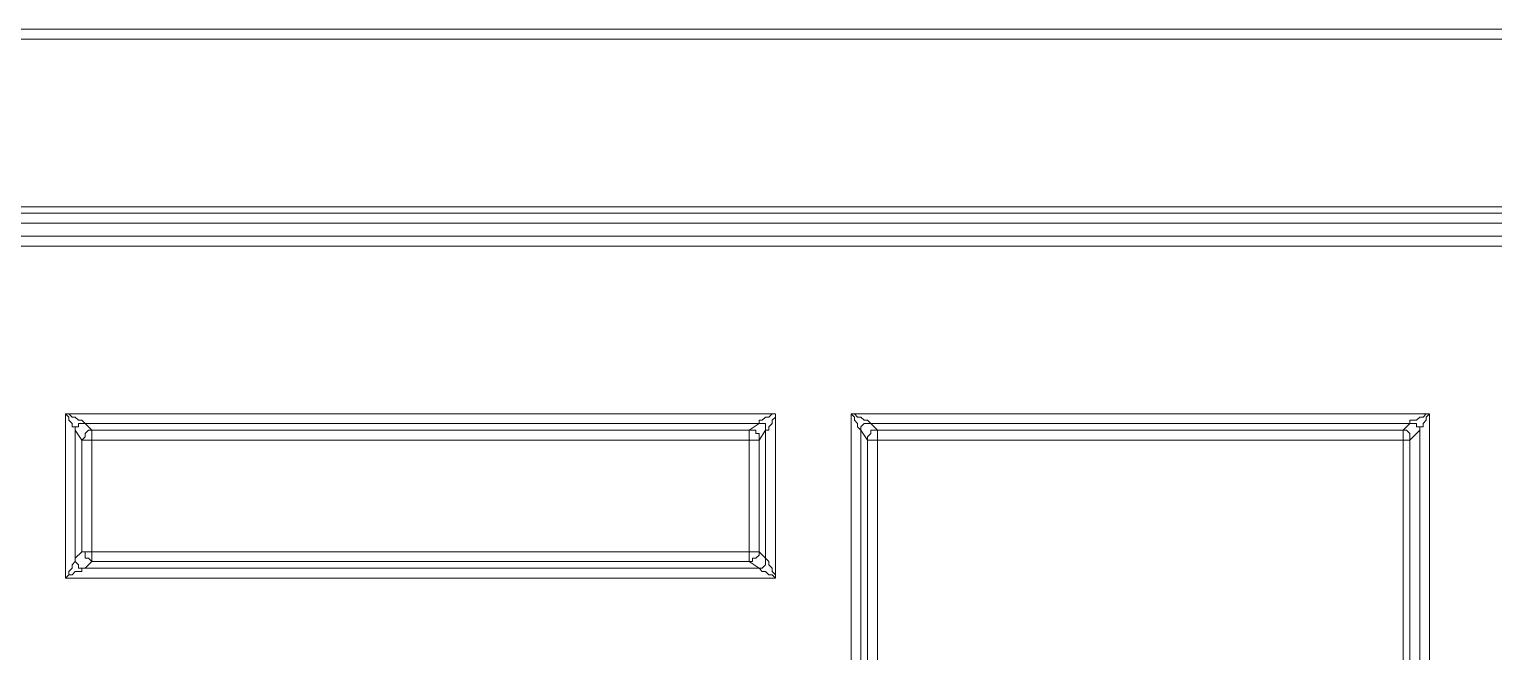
# Model space of a CAD drawing. Header units: centimetres. Extents: x -12.2 to 12.2, y -6.1 to 6.1.
# Drawn here: x -10.295 to -8.723, y 5.444 to 6.112 of the extents above; entities that cross this region are included whole.
import ezdxf

# ---------------------------------------------------------------- set-up
doc = ezdxf.new("R2010")
doc.units = ezdxf.units.CM
doc.header["$MEASUREMENT"] = 0
doc.layers.add('Camada 1', color=7, linetype='Continuous')

msp = doc.modelspace()

# ---------------------------------------------------------------- linework, layer by layer
at = {"layer": 'Camada 1', "lineweight": 9}
for points in [[(-11.86456, 6.1118), (-11.86456, 6.1118), (-3.94117, 6.1118), (-3.94117, 6.1118)], [(-3.94117, 6.10122), (-3.94117, 6.10122), (-11.86456, 6.10122), (-11.86456, 6.10122)], [(-11.86456, 5.9213), (-11.86456, 5.9213), (-3.94117, 5.9213), (-3.94117, 5.9213)], [(-3.94117, 5.91424), (-3.94117, 5.91424), (-11.86456, 5.91424), (-11.86456, 5.91424)], [(-11.86456, 5.90366), (-11.86456, 5.90366), (-3.94117, 5.90366), (-3.94117, 5.90366)], [(-11.83281, 5.88955), (-11.83281, 5.88955), (-3.97292, 5.88955), (-3.97292, 5.88955)], [(-3.97292, 5.87897), (-3.97292, 5.87897), (-11.83281, 5.87897), (-11.83281, 5.87897)], [(-10.2559, 5.69905), (-10.2559, 5.69905), (-9.4939, 5.69905), (-9.4939, 5.69905)], [(-10.2559, 5.52266), (-10.2559, 5.52266), (-10.2559, 5.69905), (-10.2559, 5.69905)], [(-9.4939, 5.69905), (-9.4939, 5.69905), (-9.4939, 5.52266), (-9.4939, 5.52266)], [(-9.41276, 5.69905), (-9.41276, 5.69905), (-8.79187, 5.69905), (-8.79187, 5.69905)], [(-9.41276, 4.49608), (-9.41276, 4.49608), (-9.41276, 5.69905), (-9.41276, 5.69905)], [(-8.79187, 5.69905), (-8.79187, 5.69905), (-8.79187, 4.49608), (-8.79187, 4.49608)], [(-10.24531, 5.68141), (-10.24531, 5.68141), (-10.24531, 5.54383), (-10.24531, 5.54383)], [(-10.23826, 5.67083), (-10.23826, 5.67083), (-10.24531, 5.68141), (-10.24531, 5.68141)], [(-9.51154, 5.68847), (-9.51154, 5.68847), (-10.23473, 5.68847), (-10.23473, 5.68847)], [(-10.23473, 5.68847), (-10.23473, 5.68847), (-10.22767, 5.68141), (-10.22767, 5.68141)], [(-10.22767, 5.68141), (-10.22767, 5.68141), (-9.52212, 5.68141), (-9.52212, 5.68141)], [(-9.52212, 5.68141), (-9.52212, 5.68141), (-9.51154, 5.68847), (-9.51154, 5.68847)], [(-9.50448, 5.68141), (-9.50448, 5.68141), (-9.51154, 5.67083), (-9.51154, 5.67083)], [(-9.50448, 5.54383), (-9.50448, 5.54383), (-9.50448, 5.68141), (-9.50448, 5.68141)], [(-9.40217, 5.68141), (-9.40217, 5.68141), (-9.40217, 4.51372), (-9.40217, 4.51372)], [(-9.39512, 5.67083), (-9.39512, 5.67083), (-9.40217, 5.68141), (-9.40217, 5.68141)], [(-8.81304, 5.68847), (-8.81304, 5.68847), (-9.39159, 5.68847), (-9.39159, 5.68847)], [(-9.39159, 5.68847), (-9.39159, 5.68847), (-9.38454, 5.68141), (-9.38454, 5.68141)], [(-9.38454, 5.68141), (-9.38454, 5.68141), (-8.82009, 5.68141), (-8.82009, 5.68141)], [(-8.82009, 5.68141), (-8.82009, 5.68141), (-8.81304, 5.68847), (-8.81304, 5.68847)], [(-8.80245, 5.68141), (-8.80245, 5.68141), (-8.81304, 5.67083), (-8.81304, 5.67083)], [(-8.80245, 4.51372), (-8.80245, 4.51372), (-8.80245, 5.68141), (-8.80245, 5.68141)], [(-10.23826, 5.55088), (-10.23826, 5.55088), (-10.23826, 5.67083), (-10.23826, 5.67083)], [(-10.22767, 5.67083), (-10.22767, 5.67083), (-10.22767, 5.55088), (-10.22767, 5.55088)], [(-9.52212, 5.67083), (-9.52212, 5.67083), (-10.22767, 5.67083), (-10.22767, 5.67083)], [(-9.52212, 5.55088), (-9.52212, 5.55088), (-9.52212, 5.67083), (-9.52212, 5.67083)], [(-9.51154, 5.67083), (-9.51154, 5.67083), (-9.51154, 5.55088), (-9.51154, 5.55088)], [(-9.39512, 4.5243), (-9.39512, 4.5243), (-9.39512, 5.67083), (-9.39512, 5.67083)], [(-9.38454, 5.67083), (-9.38454, 5.67083), (-9.38454, 4.5243), (-9.38454, 4.5243)], [(-8.82009, 5.67083), (-8.82009, 5.67083), (-9.38454, 5.67083), (-9.38454, 5.67083)], [(-8.82009, 4.5243), (-8.82009, 4.5243), (-8.82009, 5.67083), (-8.82009, 5.67083)], [(-8.81304, 5.67083), (-8.81304, 5.67083), (-8.81304, 4.5243), (-8.81304, 4.5243)], [(-10.24531, 5.54383), (-10.24531, 5.54383), (-10.23826, 5.55088), (-10.23826, 5.55088)], [(-10.22767, 5.55088), (-10.22767, 5.55088), (-9.52212, 5.55088), (-9.52212, 5.55088)], [(-9.51154, 5.55088), (-9.51154, 5.55088), (-9.50448, 5.54383), (-9.50448, 5.54383)], [(-10.22767, 5.5403), (-10.22767, 5.5403), (-10.23473, 5.53324), (-10.23473, 5.53324)], [(-10.23473, 5.53324), (-10.23473, 5.53324), (-9.51154, 5.53324), (-9.51154, 5.53324)], [(-9.52212, 5.5403), (-9.52212, 5.5403), (-10.22767, 5.5403), (-10.22767, 5.5403)], [(-9.51154, 5.53324), (-9.51154, 5.53324), (-9.52212, 5.5403), (-9.52212, 5.5403)], [(-9.4939, 5.52266), (-9.4939, 5.52266), (-10.2559, 5.52266), (-10.2559, 5.52266)]]:
    msp.add_open_spline(points, degree=3, dxfattribs=at)
for points, knots in [([(-10.24531, 5.68141), (-10.24531, 5.68141), (-10.24531, 5.68141), (-10.24531, 5.68141), (-10.24531, 5.68141), (-10.24531, 5.68494), (-10.24531, 5.68494), (-10.24531, 5.68494), (-10.24884, 5.68494), (-10.24884, 5.68494), (-10.24884, 5.68494), (-10.24884, 5.68847), (-10.24884, 5.68847), (-10.24884, 5.68847), (-10.25237, 5.69199), (-10.25237, 5.69199), (-10.25237, 5.69199), (-10.25237, 5.69552), (-10.25237, 5.69552), (-10.25237, 5.69552), (-10.2559, 5.69905), (-10.2559, 5.69905)], [0, 0, 0, 0, 0.1428571, 0.1428571, 0.1428571, 0.2857143, 0.2857143, 0.2857143, 0.4285714, 0.4285714, 0.4285714, 0.5714286, 0.5714286, 0.5714286, 0.7142857, 0.7142857, 0.7142857, 0.8571429, 0.8571429, 0.8571429, 1, 1, 1, 1]), ([(-10.2559, 5.69905), (-10.2559, 5.69905), (-10.25237, 5.69905), (-10.25237, 5.69905), (-10.25237, 5.69905), (-10.24884, 5.69552), (-10.24884, 5.69552), (-10.24884, 5.69552), (-10.24531, 5.69552), (-10.24531, 5.69552), (-10.24531, 5.69552), (-10.24179, 5.69199), (-10.24179, 5.69199), (-10.24179, 5.69199), (-10.23826, 5.69199), (-10.23826, 5.69199), (-10.23826, 5.69199), (-10.23473, 5.68847), (-10.23473, 5.68847)], [0, 0, 0, 0, 0.1666667, 0.1666667, 0.1666667, 0.3333333, 0.3333333, 0.3333333, 0.5, 0.5, 0.5, 0.6666667, 0.6666667, 0.6666667, 0.8333333, 0.8333333, 0.8333333, 1, 1, 1, 1]), ([(-9.51154, 5.68847), (-9.51154, 5.68847), (-9.51154, 5.68847), (-9.51154, 5.68847), (-9.51154, 5.68847), (-9.51154, 5.69199), (-9.51154, 5.69199), (-9.51154, 5.69199), (-9.50801, 5.69199), (-9.50801, 5.69199), (-9.50801, 5.69199), (-9.50448, 5.69552), (-9.50448, 5.69552), (-9.50448, 5.69552), (-9.50095, 5.69552), (-9.50095, 5.69552), (-9.50095, 5.69552), (-9.49742, 5.69905), (-9.49742, 5.69905), (-9.49742, 5.69905), (-9.4939, 5.69905), (-9.4939, 5.69905)], [0, 0, 0, 0, 0.1428571, 0.1428571, 0.1428571, 0.2857143, 0.2857143, 0.2857143, 0.4285714, 0.4285714, 0.4285714, 0.5714286, 0.5714286, 0.5714286, 0.7142857, 0.7142857, 0.7142857, 0.8571429, 0.8571429, 0.8571429, 1, 1, 1, 1]), ([(-9.4939, 5.69905), (-9.4939, 5.69905), (-9.4939, 5.69552), (-9.4939, 5.69552), (-9.4939, 5.69552), (-9.49742, 5.69199), (-9.49742, 5.69199), (-9.49742, 5.69199), (-9.49742, 5.68847), (-9.49742, 5.68847), (-9.49742, 5.68847), (-9.50095, 5.68494), (-9.50095, 5.68494), (-9.50095, 5.68494), (-9.50095, 5.68141), (-9.50095, 5.68141), (-9.50095, 5.68141), (-9.50448, 5.68141), (-9.50448, 5.68141)], [0, 0, 0, 0, 0.1666667, 0.1666667, 0.1666667, 0.3333333, 0.3333333, 0.3333333, 0.5, 0.5, 0.5, 0.6666667, 0.6666667, 0.6666667, 0.8333333, 0.8333333, 0.8333333, 1, 1, 1, 1]), ([(-9.40217, 5.68141), (-9.40217, 5.68141), (-9.40217, 5.68141), (-9.40217, 5.68141), (-9.40217, 5.68141), (-9.4057, 5.68494), (-9.4057, 5.68494), (-9.4057, 5.68494), (-9.4057, 5.68847), (-9.4057, 5.68847), (-9.4057, 5.68847), (-9.40923, 5.69199), (-9.40923, 5.69199), (-9.40923, 5.69199), (-9.40923, 5.69552), (-9.40923, 5.69552), (-9.40923, 5.69552), (-9.41276, 5.69905), (-9.41276, 5.69905)], [0, 0, 0, 0, 0.1666667, 0.1666667, 0.1666667, 0.3333333, 0.3333333, 0.3333333, 0.5, 0.5, 0.5, 0.6666667, 0.6666667, 0.6666667, 0.8333333, 0.8333333, 0.8333333, 1, 1, 1, 1]), ([(-9.41276, 5.69905), (-9.41276, 5.69905), (-9.40923, 5.69905), (-9.40923, 5.69905), (-9.40923, 5.69905), (-9.4057, 5.69552), (-9.4057, 5.69552), (-9.4057, 5.69552), (-9.40217, 5.69552), (-9.40217, 5.69552), (-9.40217, 5.69552), (-9.39865, 5.69199), (-9.39865, 5.69199), (-9.39865, 5.69199), (-9.39512, 5.69199), (-9.39512, 5.69199), (-9.39512, 5.69199), (-9.39159, 5.68847), (-9.39159, 5.68847)], [0, 0, 0, 0, 0.1666667, 0.1666667, 0.1666667, 0.3333333, 0.3333333, 0.3333333, 0.5, 0.5, 0.5, 0.6666667, 0.6666667, 0.6666667, 0.8333333, 0.8333333, 0.8333333, 1, 1, 1, 1]), ([(-8.81304, 5.68847), (-8.81304, 5.68847), (-8.81304, 5.68847), (-8.81304, 5.68847), (-8.81304, 5.68847), (-8.81304, 5.69199), (-8.81304, 5.69199), (-8.81304, 5.69199), (-8.80951, 5.69199), (-8.80951, 5.69199), (-8.80951, 5.69199), (-8.80598, 5.69199), (-8.80598, 5.69199), (-8.80598, 5.69199), (-8.80245, 5.69552), (-8.80245, 5.69552), (-8.80245, 5.69552), (-8.79892, 5.69552), (-8.79892, 5.69552), (-8.79892, 5.69552), (-8.7954, 5.69905), (-8.7954, 5.69905), (-8.7954, 5.69905), (-8.79187, 5.69905), (-8.79187, 5.69905)], [0, 0, 0, 0, 0.125, 0.125, 0.125, 0.25, 0.25, 0.25, 0.375, 0.375, 0.375, 0.5, 0.5, 0.5, 0.625, 0.625, 0.625, 0.75, 0.75, 0.75, 0.875, 0.875, 0.875, 1, 1, 1, 1]), ([(-8.79187, 5.69905), (-8.79187, 5.69905), (-8.7954, 5.69552), (-8.7954, 5.69552), (-8.7954, 5.69552), (-8.7954, 5.69199), (-8.7954, 5.69199), (-8.7954, 5.69199), (-8.79892, 5.68847), (-8.79892, 5.68847), (-8.79892, 5.68847), (-8.79892, 5.68494), (-8.79892, 5.68494), (-8.79892, 5.68494), (-8.80245, 5.68494), (-8.80245, 5.68494), (-8.80245, 5.68494), (-8.80245, 5.68141), (-8.80245, 5.68141)], [0, 0, 0, 0, 0.1666667, 0.1666667, 0.1666667, 0.3333333, 0.3333333, 0.3333333, 0.5, 0.5, 0.5, 0.6666667, 0.6666667, 0.6666667, 0.8333333, 0.8333333, 0.8333333, 1, 1, 1, 1]), ([(-10.24531, 5.68141), (-10.24531, 5.68141), (-10.24531, 5.68141), (-10.24531, 5.68141), (-10.24531, 5.68141), (-10.24531, 5.68494), (-10.24531, 5.68494), (-10.24531, 5.68494), (-10.24179, 5.68494), (-10.24179, 5.68494), (-10.24179, 5.68494), (-10.24179, 5.68847), (-10.24179, 5.68847), (-10.24179, 5.68847), (-10.23826, 5.68847), (-10.23826, 5.68847), (-10.23826, 5.68847), (-10.23473, 5.68847), (-10.23473, 5.68847)], [0, 0, 0, 0, 0.1666667, 0.1666667, 0.1666667, 0.3333333, 0.3333333, 0.3333333, 0.5, 0.5, 0.5, 0.6666667, 0.6666667, 0.6666667, 0.8333333, 0.8333333, 0.8333333, 1, 1, 1, 1]), ([(-10.23826, 5.67083), (-10.23826, 5.67083), (-10.23473, 5.67436), (-10.23473, 5.67436), (-10.23473, 5.67436), (-10.23473, 5.67788), (-10.23473, 5.67788), (-10.23473, 5.67788), (-10.2312, 5.68141), (-10.2312, 5.68141), (-10.2312, 5.68141), (-10.22767, 5.68141), (-10.22767, 5.68141)], [0, 0, 0, 0, 0.25, 0.25, 0.25, 0.5, 0.5, 0.5, 0.75, 0.75, 0.75, 1, 1, 1, 1]), ([(-10.22767, 5.67083), (-10.22767, 5.67083), (-10.22767, 5.67436), (-10.22767, 5.67436), (-10.22767, 5.67436), (-10.22767, 5.67788), (-10.22767, 5.67788), (-10.22767, 5.67788), (-10.22767, 5.68141), (-10.22767, 5.68141)], [0, 0, 0, 0, 0.3333333, 0.3333333, 0.3333333, 0.6666667, 0.6666667, 0.6666667, 1, 1, 1, 1]), ([(-9.51154, 5.67083), (-9.51154, 5.67083), (-9.51154, 5.67436), (-9.51154, 5.67436), (-9.51154, 5.67436), (-9.51154, 5.67788), (-9.51154, 5.67788), (-9.51154, 5.67788), (-9.51506, 5.67788), (-9.51506, 5.67788), (-9.51506, 5.67788), (-9.51506, 5.68141), (-9.51506, 5.68141), (-9.51506, 5.68141), (-9.51859, 5.68141), (-9.51859, 5.68141), (-9.51859, 5.68141), (-9.52212, 5.68141), (-9.52212, 5.68141)], [0, 0, 0, 0, 0.1666667, 0.1666667, 0.1666667, 0.3333333, 0.3333333, 0.3333333, 0.5, 0.5, 0.5, 0.6666667, 0.6666667, 0.6666667, 0.8333333, 0.8333333, 0.8333333, 1, 1, 1, 1]), ([(-9.52212, 5.67083), (-9.52212, 5.67083), (-9.52212, 5.67436), (-9.52212, 5.67436), (-9.52212, 5.67436), (-9.52212, 5.67788), (-9.52212, 5.67788), (-9.52212, 5.67788), (-9.52212, 5.68141), (-9.52212, 5.68141)], [0, 0, 0, 0, 0.3333333, 0.3333333, 0.3333333, 0.6666667, 0.6666667, 0.6666667, 1, 1, 1, 1]), ([(-9.50448, 5.68141), (-9.50448, 5.68141), (-9.50448, 5.68141), (-9.50448, 5.68141), (-9.50448, 5.68141), (-9.50448, 5.68494), (-9.50448, 5.68494), (-9.50448, 5.68494), (-9.50448, 5.68847), (-9.50448, 5.68847), (-9.50448, 5.68847), (-9.50801, 5.68847), (-9.50801, 5.68847), (-9.50801, 5.68847), (-9.51154, 5.68847), (-9.51154, 5.68847)], [0, 0, 0, 0, 0.2, 0.2, 0.2, 0.4, 0.4, 0.4, 0.6, 0.6, 0.6, 0.8, 0.8, 0.8, 1, 1, 1, 1]), ([(-9.40217, 5.68141), (-9.40217, 5.68141), (-9.40217, 5.68141), (-9.40217, 5.68141), (-9.40217, 5.68141), (-9.40217, 5.68494), (-9.40217, 5.68494), (-9.40217, 5.68494), (-9.39865, 5.68847), (-9.39865, 5.68847), (-9.39865, 5.68847), (-9.39512, 5.68847), (-9.39512, 5.68847), (-9.39512, 5.68847), (-9.39159, 5.68847), (-9.39159, 5.68847)], [0, 0, 0, 0, 0.2, 0.2, 0.2, 0.4, 0.4, 0.4, 0.6, 0.6, 0.6, 0.8, 0.8, 0.8, 1, 1, 1, 1]), ([(-9.39512, 5.67083), (-9.39512, 5.67083), (-9.39512, 5.67436), (-9.39512, 5.67436), (-9.39512, 5.67436), (-9.39159, 5.67788), (-9.39159, 5.67788), (-9.39159, 5.67788), (-9.39159, 5.68141), (-9.39159, 5.68141), (-9.39159, 5.68141), (-9.38806, 5.68141), (-9.38806, 5.68141), (-9.38806, 5.68141), (-9.38454, 5.68141), (-9.38454, 5.68141)], [0, 0, 0, 0, 0.2, 0.2, 0.2, 0.4, 0.4, 0.4, 0.6, 0.6, 0.6, 0.8, 0.8, 0.8, 1, 1, 1, 1]), ([(-9.38454, 5.67083), (-9.38454, 5.67083), (-9.38454, 5.67436), (-9.38454, 5.67436), (-9.38454, 5.67436), (-9.38454, 5.67788), (-9.38454, 5.67788), (-9.38454, 5.67788), (-9.38454, 5.68141), (-9.38454, 5.68141)], [0, 0, 0, 0, 0.3333333, 0.3333333, 0.3333333, 0.6666667, 0.6666667, 0.6666667, 1, 1, 1, 1]), ([(-8.81304, 5.67083), (-8.81304, 5.67083), (-8.81304, 5.67436), (-8.81304, 5.67436), (-8.81304, 5.67436), (-8.81304, 5.67788), (-8.81304, 5.67788), (-8.81304, 5.67788), (-8.81656, 5.68141), (-8.81656, 5.68141), (-8.81656, 5.68141), (-8.82009, 5.68141), (-8.82009, 5.68141)], [0, 0, 0, 0, 0.25, 0.25, 0.25, 0.5, 0.5, 0.5, 0.75, 0.75, 0.75, 1, 1, 1, 1]), ([(-8.82009, 5.67083), (-8.82009, 5.67083), (-8.82009, 5.67436), (-8.82009, 5.67436), (-8.82009, 5.67436), (-8.82009, 5.67788), (-8.82009, 5.67788), (-8.82009, 5.67788), (-8.82009, 5.68141), (-8.82009, 5.68141)], [0, 0, 0, 0, 0.3333333, 0.3333333, 0.3333333, 0.6666667, 0.6666667, 0.6666667, 1, 1, 1, 1]), ([(-8.80245, 5.68141), (-8.80245, 5.68141), (-8.80245, 5.68141), (-8.80245, 5.68141), (-8.80245, 5.68141), (-8.80245, 5.68494), (-8.80245, 5.68494), (-8.80245, 5.68494), (-8.80598, 5.68494), (-8.80598, 5.68494), (-8.80598, 5.68494), (-8.80598, 5.68847), (-8.80598, 5.68847), (-8.80598, 5.68847), (-8.80951, 5.68847), (-8.80951, 5.68847), (-8.80951, 5.68847), (-8.81304, 5.68847), (-8.81304, 5.68847)], [0, 0, 0, 0, 0.1666667, 0.1666667, 0.1666667, 0.3333333, 0.3333333, 0.3333333, 0.5, 0.5, 0.5, 0.6666667, 0.6666667, 0.6666667, 0.8333333, 0.8333333, 0.8333333, 1, 1, 1, 1]), ([(-10.23826, 5.67083), (-10.23826, 5.67083), (-10.23473, 5.67083), (-10.23473, 5.67083), (-10.23473, 5.67083), (-10.2312, 5.67083), (-10.2312, 5.67083), (-10.2312, 5.67083), (-10.22767, 5.67083), (-10.22767, 5.67083)], [0, 0, 0, 0, 0.3333333, 0.3333333, 0.3333333, 0.6666667, 0.6666667, 0.6666667, 1, 1, 1, 1]), ([(-9.52212, 5.67083), (-9.52212, 5.67083), (-9.51859, 5.67083), (-9.51859, 5.67083), (-9.51859, 5.67083), (-9.51506, 5.67083), (-9.51506, 5.67083), (-9.51506, 5.67083), (-9.51154, 5.67083), (-9.51154, 5.67083)], [0, 0, 0, 0, 0.3333333, 0.3333333, 0.3333333, 0.6666667, 0.6666667, 0.6666667, 1, 1, 1, 1]), ([(-9.39512, 5.67083), (-9.39512, 5.67083), (-9.39512, 5.67083), (-9.39512, 5.67083), (-9.39512, 5.67083), (-9.39159, 5.67083), (-9.39159, 5.67083), (-9.39159, 5.67083), (-9.38806, 5.67083), (-9.38806, 5.67083), (-9.38806, 5.67083), (-9.38454, 5.67083), (-9.38454, 5.67083)], [0, 0, 0, 0, 0.25, 0.25, 0.25, 0.5, 0.5, 0.5, 0.75, 0.75, 0.75, 1, 1, 1, 1]), ([(-8.82009, 5.67083), (-8.82009, 5.67083), (-8.82009, 5.67083), (-8.82009, 5.67083), (-8.82009, 5.67083), (-8.81656, 5.67083), (-8.81656, 5.67083), (-8.81656, 5.67083), (-8.81304, 5.67083), (-8.81304, 5.67083)], [0, 0, 0, 0, 0.3333333, 0.3333333, 0.3333333, 0.6666667, 0.6666667, 0.6666667, 1, 1, 1, 1]), ([(-10.23826, 5.55088), (-10.23826, 5.55088), (-10.23473, 5.55088), (-10.23473, 5.55088), (-10.23473, 5.55088), (-10.23473, 5.54736), (-10.23473, 5.54736), (-10.23473, 5.54736), (-10.23473, 5.54383), (-10.23473, 5.54383), (-10.23473, 5.54383), (-10.2312, 5.54383), (-10.2312, 5.54383), (-10.2312, 5.54383), (-10.22767, 5.5403), (-10.22767, 5.5403)], [0, 0, 0, 0, 0.2, 0.2, 0.2, 0.4, 0.4, 0.4, 0.6, 0.6, 0.6, 0.8, 0.8, 0.8, 1, 1, 1, 1]), ([(-10.23826, 5.55088), (-10.23826, 5.55088), (-10.23473, 5.55088), (-10.23473, 5.55088), (-10.23473, 5.55088), (-10.2312, 5.55088), (-10.2312, 5.55088), (-10.2312, 5.55088), (-10.22767, 5.55088), (-10.22767, 5.55088)], [0, 0, 0, 0, 0.3333333, 0.3333333, 0.3333333, 0.6666667, 0.6666667, 0.6666667, 1, 1, 1, 1]), ([(-10.22767, 5.5403), (-10.22767, 5.5403), (-10.22767, 5.5403), (-10.22767, 5.5403), (-10.22767, 5.5403), (-10.22767, 5.54383), (-10.22767, 5.54383), (-10.22767, 5.54383), (-10.22767, 5.54736), (-10.22767, 5.54736), (-10.22767, 5.54736), (-10.22767, 5.55088), (-10.22767, 5.55088)], [0, 0, 0, 0, 0.25, 0.25, 0.25, 0.5, 0.5, 0.5, 0.75, 0.75, 0.75, 1, 1, 1, 1]), ([(-9.52212, 5.5403), (-9.52212, 5.5403), (-9.51859, 5.5403), (-9.51859, 5.5403), (-9.51859, 5.5403), (-9.51859, 5.54383), (-9.51859, 5.54383), (-9.51859, 5.54383), (-9.51506, 5.54383), (-9.51506, 5.54383), (-9.51506, 5.54383), (-9.51154, 5.54736), (-9.51154, 5.54736), (-9.51154, 5.54736), (-9.51154, 5.55088), (-9.51154, 5.55088)], [0, 0, 0, 0, 0.2, 0.2, 0.2, 0.4, 0.4, 0.4, 0.6, 0.6, 0.6, 0.8, 0.8, 0.8, 1, 1, 1, 1]), ([(-9.52212, 5.5403), (-9.52212, 5.5403), (-9.52212, 5.5403), (-9.52212, 5.5403), (-9.52212, 5.5403), (-9.52212, 5.54383), (-9.52212, 5.54383), (-9.52212, 5.54383), (-9.52212, 5.54736), (-9.52212, 5.54736), (-9.52212, 5.54736), (-9.52212, 5.55088), (-9.52212, 5.55088)], [0, 0, 0, 0, 0.25, 0.25, 0.25, 0.5, 0.5, 0.5, 0.75, 0.75, 0.75, 1, 1, 1, 1]), ([(-9.52212, 5.55088), (-9.52212, 5.55088), (-9.51859, 5.55088), (-9.51859, 5.55088), (-9.51859, 5.55088), (-9.51506, 5.55088), (-9.51506, 5.55088), (-9.51506, 5.55088), (-9.51154, 5.55088), (-9.51154, 5.55088)], [0, 0, 0, 0, 0.3333333, 0.3333333, 0.3333333, 0.6666667, 0.6666667, 0.6666667, 1, 1, 1, 1]), ([(-10.2559, 5.52266), (-10.2559, 5.52266), (-10.25237, 5.52619), (-10.25237, 5.52619), (-10.25237, 5.52619), (-10.25237, 5.52972), (-10.25237, 5.52972), (-10.25237, 5.52972), (-10.24884, 5.53324), (-10.24884, 5.53324), (-10.24884, 5.53324), (-10.24884, 5.53677), (-10.24884, 5.53677), (-10.24884, 5.53677), (-10.24531, 5.5403), (-10.24531, 5.5403), (-10.24531, 5.5403), (-10.24531, 5.54383), (-10.24531, 5.54383)], [0, 0, 0, 0, 0.1666667, 0.1666667, 0.1666667, 0.3333333, 0.3333333, 0.3333333, 0.5, 0.5, 0.5, 0.6666667, 0.6666667, 0.6666667, 0.8333333, 0.8333333, 0.8333333, 1, 1, 1, 1]), ([(-10.23473, 5.53324), (-10.23473, 5.53324), (-10.23473, 5.53324), (-10.23473, 5.53324), (-10.23473, 5.53324), (-10.23826, 5.53324), (-10.23826, 5.53324), (-10.23826, 5.53324), (-10.23826, 5.52972), (-10.23826, 5.52972), (-10.23826, 5.52972), (-10.24179, 5.52972), (-10.24179, 5.52972), (-10.24179, 5.52972), (-10.24531, 5.52972), (-10.24531, 5.52972), (-10.24531, 5.52972), (-10.24884, 5.52619), (-10.24884, 5.52619), (-10.24884, 5.52619), (-10.25237, 5.52619), (-10.25237, 5.52619), (-10.25237, 5.52619), (-10.2559, 5.52266), (-10.2559, 5.52266)], [0, 0, 0, 0, 0.125, 0.125, 0.125, 0.25, 0.25, 0.25, 0.375, 0.375, 0.375, 0.5, 0.5, 0.5, 0.625, 0.625, 0.625, 0.75, 0.75, 0.75, 0.875, 0.875, 0.875, 1, 1, 1, 1]), ([(-10.24531, 5.54383), (-10.24531, 5.54383), (-10.24531, 5.5403), (-10.24531, 5.5403), (-10.24531, 5.5403), (-10.24179, 5.53677), (-10.24179, 5.53677), (-10.24179, 5.53677), (-10.24179, 5.53324), (-10.24179, 5.53324), (-10.24179, 5.53324), (-10.23826, 5.53324), (-10.23826, 5.53324), (-10.23826, 5.53324), (-10.23473, 5.53324), (-10.23473, 5.53324)], [0, 0, 0, 0, 0.2, 0.2, 0.2, 0.4, 0.4, 0.4, 0.6, 0.6, 0.6, 0.8, 0.8, 0.8, 1, 1, 1, 1]), ([(-9.51154, 5.53324), (-9.51154, 5.53324), (-9.51154, 5.53324), (-9.51154, 5.53324), (-9.51154, 5.53324), (-9.50801, 5.53324), (-9.50801, 5.53324), (-9.50801, 5.53324), (-9.50448, 5.53677), (-9.50448, 5.53677), (-9.50448, 5.53677), (-9.50448, 5.5403), (-9.50448, 5.5403), (-9.50448, 5.5403), (-9.50448, 5.54383), (-9.50448, 5.54383)], [0, 0, 0, 0, 0.2, 0.2, 0.2, 0.4, 0.4, 0.4, 0.6, 0.6, 0.6, 0.8, 0.8, 0.8, 1, 1, 1, 1]), ([(-9.4939, 5.52266), (-9.4939, 5.52266), (-9.49742, 5.52619), (-9.49742, 5.52619), (-9.49742, 5.52619), (-9.50095, 5.52619), (-9.50095, 5.52619), (-9.50095, 5.52619), (-9.50448, 5.52972), (-9.50448, 5.52972), (-9.50448, 5.52972), (-9.50801, 5.52972), (-9.50801, 5.52972), (-9.50801, 5.52972), (-9.51154, 5.53324), (-9.51154, 5.53324)], [0, 0, 0, 0, 0.2, 0.2, 0.2, 0.4, 0.4, 0.4, 0.6, 0.6, 0.6, 0.8, 0.8, 0.8, 1, 1, 1, 1]), ([(-9.50448, 5.54383), (-9.50448, 5.54383), (-9.50448, 5.54383), (-9.50448, 5.54383), (-9.50448, 5.54383), (-9.50095, 5.5403), (-9.50095, 5.5403), (-9.50095, 5.5403), (-9.50095, 5.53677), (-9.50095, 5.53677), (-9.50095, 5.53677), (-9.49742, 5.53324), (-9.49742, 5.53324), (-9.49742, 5.53324), (-9.49742, 5.52972), (-9.49742, 5.52972), (-9.49742, 5.52972), (-9.4939, 5.52619), (-9.4939, 5.52619), (-9.4939, 5.52619), (-9.4939, 5.52266), (-9.4939, 5.52266)], [0, 0, 0, 0, 0.1428571, 0.1428571, 0.1428571, 0.2857143, 0.2857143, 0.2857143, 0.4285714, 0.4285714, 0.4285714, 0.5714286, 0.5714286, 0.5714286, 0.7142857, 0.7142857, 0.7142857, 0.8571429, 0.8571429, 0.8571429, 1, 1, 1, 1])]:
    msp.add_open_spline(points, degree=3, knots=knots, dxfattribs=at)

doc.saveas('drawing.dxf')
